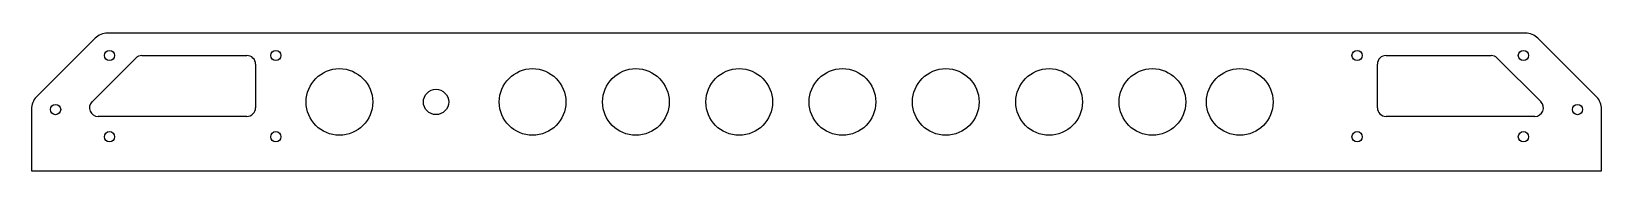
# Model space of a CAD drawing. Header units: inches. Extents: x 6 to 28.8, y 10.3 to 12.3.
import ezdxf

# ---------------------------------------------------------------- set-up
doc = ezdxf.new("R2010")
doc.units = ezdxf.units.IN
doc.header["$LTSCALE"] = 1.87
doc.header["$MEASUREMENT"] = 0
doc.layers.get('0').update_dxf_attribs({"linetype": 'CONTINUOUS'})
doc.layers.add('02___PRT_ALL_AXES', color=7, linetype='CONTINUOUS')

msp = doc.modelspace()

# ---------------------------------------------------------------- linework, layer by layer
at = {"color": 7, "linetype": 'Continuous'}
for p, q in [((6.97, 12.201), (6.116, 11.348)), ((27.739, 12.275), (7.146, 12.275)), ((28.77, 11.348), (27.916, 12.201)), ((6.923, 11.278), (7.558, 11.913)), ((7.646, 11.95), (9.172, 11.95)), ((25.713, 11.95), (27.239, 11.95)), ((27.328, 11.913), (27.963, 11.278)), ((9.297, 11.825), (9.297, 11.19)), ((25.588, 11.19), (25.588, 11.825)), ((6.043, 11.171), (6.043, 10.275)), ((9.172, 11.065), (7.011, 11.065)), ((27.874, 11.065), (25.713, 11.065)), ((28.843, 10.275), (28.843, 11.171)), ((6.043, 10.275), (28.843, 10.275))]:
    msp.add_line(p, q, dxfattribs=at)
for centre, radius, start, end in [((7.146, 12.025), 0.25, 90, 135), ((27.739, 12.025), 0.25, 45, 90), ((7.646, 11.825), 0.125, 90, 135), ((9.172, 11.825), 0.125, 0, 90), ((25.713, 11.825), 0.125, 90, 180), ((27.239, 11.825), 0.125, 45, 90), ((6.293, 11.171), 0.25, 135, 180), ((7.011, 11.19), 0.125, 135, 270), ((9.172, 11.19), 0.125, 270, 360), ((25.713, 11.19), 0.125, 180, 270), ((27.874, 11.19), 0.125, 270, 45), ((28.593, 11.171), 0.25, 0, 45)]:
    msp.add_arc(centre, radius, start, end, dxfattribs=at)
at = {"layer": '02___PRT_ALL_AXES', "color": 7, "linetype": 'Continuous'}
for centre, radius in [((7.177, 11.95), 0.0747), ((9.592, 11.95), 0.0747), ((25.293, 11.95), 0.0747), ((27.708, 11.95), 0.0747), ((10.515, 11.275), 0.484), ((13.32, 11.275), 0.484), ((14.82, 11.275), 0.484), ((16.32, 11.275), 0.484), ((17.82, 11.275), 0.484), ((19.32, 11.275), 0.484), ((20.82, 11.275), 0.484), ((22.32, 11.275), 0.484), ((23.589, 11.275), 0.484), ((11.918, 11.275), 0.184), ((6.393, 11.165), 0.0747), ((28.493, 11.165), 0.0747), ((7.177, 10.77), 0.0747), ((9.592, 10.77), 0.0747), ((25.293, 10.77), 0.0747), ((27.708, 10.77), 0.0747)]:
    msp.add_circle(centre, radius, dxfattribs=at)

doc.saveas('drawing.dxf')
